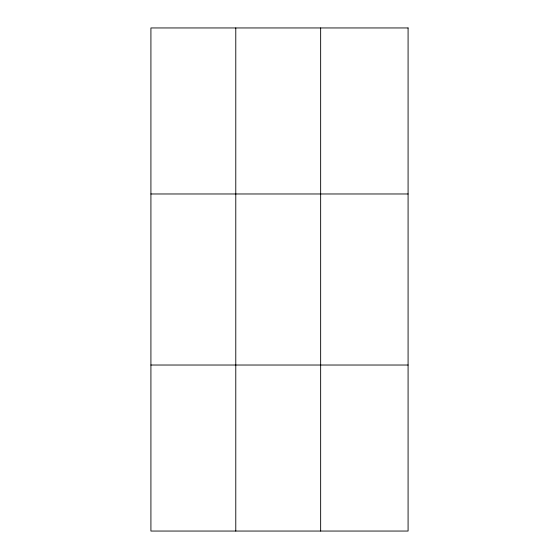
<?xml version="1.0" encoding="UTF-8"?>
<svg xmlns="http://www.w3.org/2000/svg" width="559" height="559" viewBox="0 0 559 559"><rect width="100%" height="100%" fill="white"/><g stroke="black" fill="none" stroke-linecap="round" stroke-linejoin="round"><path stroke-width="0.84" d="M235.779 531.05L235.779 27.95M320.649 531.05L320.649 27.95M150.916 193.973L408.084 193.973M150.916 365.027L408.084 365.027M408.084 27.95L408.084 531.05L150.916 531.05L150.916 27.95L408.084 27.95"/></g></svg>
